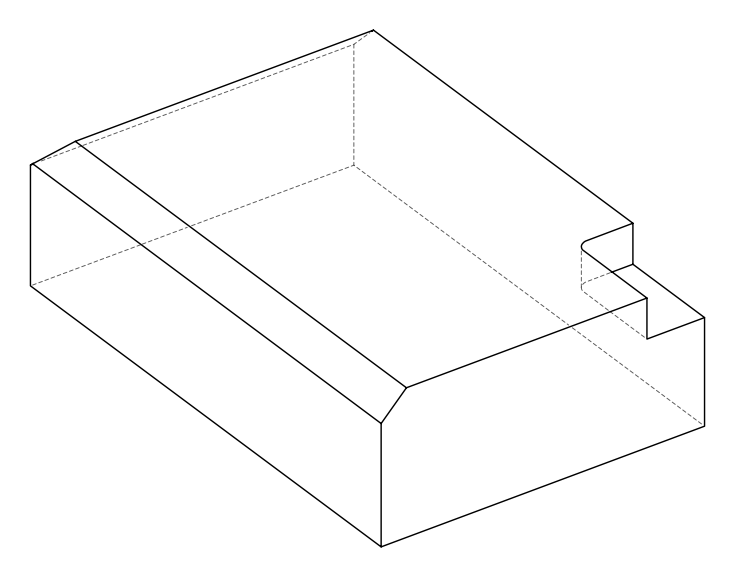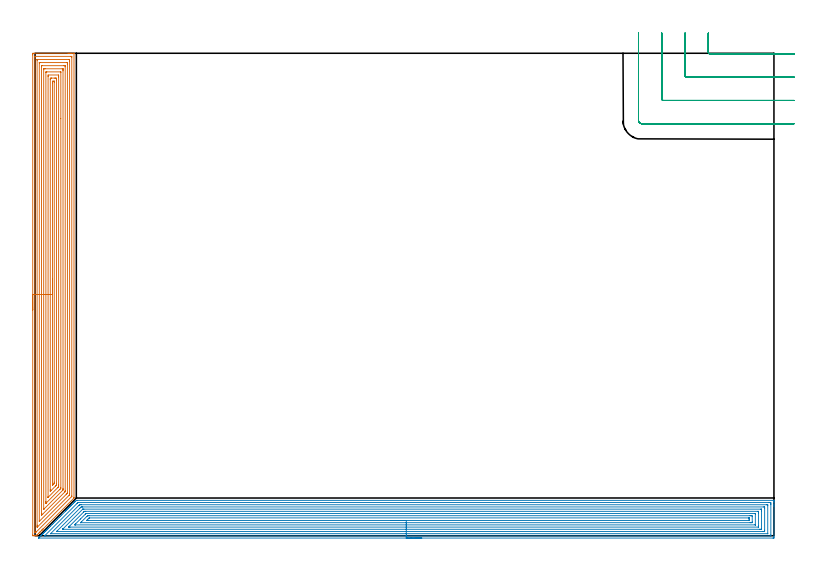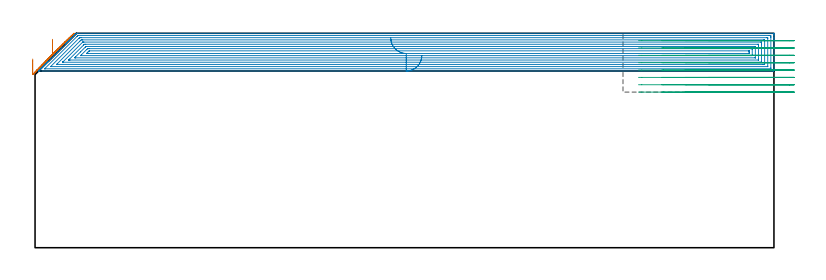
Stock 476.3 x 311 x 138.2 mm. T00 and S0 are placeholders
(PLAN: 3 operations, 1 tool changes, 66.1 min)
(1 AREA_MILL | FG_CHAMFER_SURFACE | UGT0205_001 | 24.33 min | 109738 mm3)
(2 AREA_MILL_1 | FG_CHAMFER_SURFACE_1 | UGT0205_001 | 33.63 min | 135437 mm3)
(3 MILL_CORNER_NOTCH_RECTANGULAR | CORNER_NOTCH_RECTANGULAR | UGT0201_094 | Follow Part, ap 5, ae 75% | 8.1 min | 203087 mm3)
(TOOL UGT0205_001 | Chamfer Mill 20 x 3 x 45 deg. | D20 FL50 Z2)
(TOOL UGT0201_094 | End mill 20 mm | D20 FL38 Z4)
(OP 1 AREA_MILL)
G17 G21 G94 G90
T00 M6
G54
G17 G0 G90 X-1.5 Y145.5 S1061 M3
G43 Z148.2 H0
Z121.6
G94 G1 Y145.538 Z120.728 F250.
Y145.652 Z119.864
Y145.841 Z119.012
Y146.103 Z118.18
Y146.437 Z117.374
Y146.84 Z116.6
Y147.308 Z115.864
Y147.84 Z115.172
Y148.429 Z114.529
Y149.072 Z113.94
Y149.764 Z113.409
Y150.5 Z112.94
Y151.274 Z112.537
Y152.08 Z112.203
Y152.912 Z111.941
Y153.764 Z111.752
Y154.628 Z111.638
Y155.5 Z111.6
Y309.987
X-1.499 Y310.39 Z111.601
X-1.494 Y310.874 Z111.604
X-1.492 Y310.991 Z111.606
X-1.015 Y310.995 Z112.082
X-0.412 Y311. Z112.685
X21.361 Z134.456
X21.964 Z135.058
X22.525 Z135.622
X22.848 Z135.944
X23.409 Z136.505
X23.732 Z136.827
X24.746 Z137.846
X25.085 Y310.992 Z138.176
X25.097 Y310.991 Z138.188
X25.1 Y310.837 Z138.2
Y24.707
X25.105 Y24.323 Z138.194
X25.065 Y24.271 Z138.163
X22.764 Y21.969 Z135.863
X5.171 Y4.371 Z118.267
X5.068 Y4.269 Z118.167
X4.98 Y4.18 Z118.079
X4.877 Y4.076 Z117.973
X4.776 Y3.977 Z117.876
X4.682 Y3.883 Z117.782
X4.582 Y3.781 Z117.678
X4.484 Y3.685 Z117.584
X4.385 Y3.585 Z117.484
X4.288 Y3.487 Z117.384
X3.846 Y3.046 Z116.945
X3.404 Y2.603 Z116.5
X3.195 Y2.395 Z116.294
X3.149 Y2.35 Z116.249
X2.52 Y1.719 Z115.616
X2.291 Y1.491 Z115.391
X1.636 Y0.835 Z114.732
X1.566 Y0.766 Z114.665
X1.41 Y0.609 Z114.509
X1.342 Y0.54 Z114.438
X1.275 Y0.474 Z114.374
X1.112 Y0.312 Z114.211
X1.047 Y0.245 Z114.143
X0.983 Y0.182 Z114.082
X0.812 Y0.014 Z113.911
X0.794 Y0.002 Z113.892
X0.752 Y0. Z113.851
X0.731 Z113.83
X0.582 Z113.682
X-0.37 Z112.73
X-1.015 Z112.08
X-1.338 Z111.759
X-1.491 Y0.002 Z111.605
X-1.496 Y0.163 Z111.604
X-1.5 Y0.408 Z111.6
Y155.5
X-0.086 Z113.014
Y308.605
X-0.085 Y308.817 Z113.015
X-0.082 Y308.922 Z113.018
X-0.079 Y308.973 Z113.021
X-0.077 Y308.99 Z113.023
X-0.03 Y308.992 Z113.07
X0.363 Y308.999 Z113.463
X22.848 Y309. Z135.948
X23.342 Y308.999 Z136.442
X23.57 Y308.993 Z136.67
X23.675 Y308.99 Z136.775
X23.684 Y308.653 Z136.784
X23.685 Y308.605 Z136.785
Y25.606
X23.68 Y25.395 Z136.78
X23.679 Y25.347 Z136.779
X23.644 Y25.308 Z136.744
X23.579 Y25.239 Z136.679
X23.396 Y25.053 Z136.496
X0.745 Y2.395 Z113.845
X0.41 Y2.072 Z113.51
X0.343 Y2.01 Z113.443
X0.255 Y2.004 Z113.355
X0.03 Y2.007 Z113.13
X-0.075 Y2.01 Z113.025
X-0.084 Y2.347 Z113.016
X-0.085 Y2.395 Z113.015
X-0.086 Y155.5 Z113.014
X1.329 Z114.429
Y306.237
X1.331 Y306.82 Z114.431
X1.334 Y306.974 Z114.434
X1.335 Y306.986 Z114.435
X1.351 Y306.99 Z114.451
X1.398 Y306.996 Z114.498
X1.458 Y306.999 Z114.558
X21.786 Y307. Z134.886
X21.964 Y306.998 Z135.064
X22.142 Y306.994 Z135.242
X22.256 Y306.99 Z135.356
X22.264 Y306.922 Z135.364
X22.267 Y306.82 Z135.367
X22.27 Y306.51 Z135.37
X22.271 Y305.927 Z135.371
Y305.616
Y27.081
X22.269 Y26.499 Z135.369
X22.267 Y26.422 Z135.367
X22.265 Y26.387 Z135.365
X22.245 Y26.362 Z135.345
X22.175 Y26.286 Z135.275
X21.964 Y26.07 Z135.064
X1.75 Y5.851 Z114.85
X1.636 Y5.74 Z114.736
X1.519 Y5.631 Z114.619
X1.335 Y5.466 Z114.435
X1.333 Y5.655 Z114.433
X1.33 Y5.966 Z114.43
X1.329 Y6.276 Z114.429
Y6.859
Y155.5
X2.743 Z115.843
Y304.809
X2.745 Y304.904 Z115.845
X2.747 Y304.962 Z115.847
X2.749 Y304.987 Z115.849
X2.767 Y304.99 Z115.867
X2.979 Y304.995 Z116.079
X3.404 Y305. Z116.504
X3.437 Z116.537
X20.23 Z133.33
X20.629 Y304.996 Z133.729
X20.828 Y304.992 Z133.928
X20.848 Y304.99 Z133.948
X20.851 Y304.977 Z133.951
X20.855 Y304.941 Z133.955
X20.856 Y304.888 Z133.956
X20.857 Y304.366 Z133.957
Y304.141
Y27.617
X20.855 Y27.504 Z133.955
X20.853 Y27.449 Z133.953
X20.851 Y27.424 Z133.951
X20.827 Y27.392 Z133.927
X20.514 Y27.071 Z133.614
X20.196 Y26.751 Z133.296
X20.071 Y26.625 Z133.171
X2.987 Y9.537 Z116.087
X2.762 Y9.314 Z115.862
X2.75 Y9.304 Z115.85
X2.748 Y9.306 Z115.848
X2.745 Y9.309 Z115.845
X2.744 Y9.537 Z115.844
X2.743 Y9.853 Z115.843
Y155.5
X4.157 Z117.257
Y302.62
X4.159 Y302.884 Z117.259
X4.162 Y302.959 Z117.262
X4.165 Y302.992 Z117.265
X4.169 Y302.994 Z117.269
X4.208 Y302.997 Z117.308
X4.288 Y302.999 Z117.388
X4.534 Y303. Z117.634
X18.675 Z131.775
X19.313 Y302.997 Z132.413
X19.403 Y302.994 Z132.503
X19.428 Y302.99 Z132.528
X19.436 Y302.985 Z132.536
X19.438 Y302.927 Z132.538
X19.441 Y302.751 Z132.541
X19.443 Y302.488 Z132.543
Y302.356
Y29.045
X19.436 Y28.477 Z132.536
X19.402 Y28.418 Z132.502
X19.313 Y28.318 Z132.413
X19.296 Y28.301 Z132.396
X5.001 Y14.001 Z118.101
X4.641 Y13.643 Z117.741
X4.288 Y13.295 Z117.388
X4.192 Y13.204 Z117.292
X4.163 Y13.224 Z117.263
X4.161 Y13.235 Z117.261
X4.157 Y14.001 Z117.257
Y14.132
Y155.5
X5.571 Z118.671
X5.572 Y300.57 Z118.672
X5.573 Y300.815 Z118.673
X5.576 Y300.937 Z118.676
X5.578 Y300.988 Z118.678
X5.636 Y300.994 Z118.736
X6.055 Y300.998 Z119.155
X6.514 Y301. Z119.614
X17.545 Y300.999 Z130.645
X18.007 Y300.996 Z131.107
X18.021 Y300.99 Z131.121
X18.024 Y300.98 Z131.124
X18.027 Y300.57 Z131.127
X18.029 Y300.082 Z131.129
Y299.678
Y30.474
X18.027 Y30.07 Z131.127
X18.023 Y29.587 Z131.123
X18.021 Y29.486 Z131.121
X17.957 Y29.419 Z131.057
X17.723 Y29.177 Z130.823
X6.055 Y17.505 Z119.155
X5.643 Y17.095 Z118.743
X5.607 Y17.062 Z118.707
X5.583 Y17.044 Z118.683
X5.578 Y17.042 Z118.678
X5.576 Y17.056 Z118.676
X5.573 Y17.093 Z118.673
X5.572 Y17.167 Z118.672
X5.571 Y155.5 Z118.671
X6.985 Z120.085
X6.986 Y298.737 Z120.086
X6.987 Y298.785 Z120.087
X6.992 Y298.986 Z120.092
X7.397 Y298.995 Z120.497
X7.611 Y298.999 Z120.711
X16.449 Z129.549
X16.545 Y298.993 Z129.645
X16.564 Y298.99 Z129.664
X16.608 Y298.968 Z129.708
X16.613 Y298.833 Z129.713
X16.614 Y298.785 Z129.714
X16.615 Y268.841 Z129.715
X16.614 Y30.963 Z129.714
X16.608 Y30.545 Z129.708
X16.409 Y30.324 Z129.509
X16.165 Y30.07 Z129.265
X15.971 Y29.874 Z129.071
X15.777 Y29.68 Z128.877
X7.158 Y21.059 Z120.258
X7.089 Y20.991 Z120.189
X7.021 Y20.928 Z120.121
X7.002 Y20.913 Z120.102
X6.989 Y21.092 Z120.089
X6.987 Y21.142 Z120.087
X6.986 Y21.799 Z120.086
X6.985 Y21.988 Z120.085
Y155.5
X8.4 Z121.5
Y296.107
X8.401 Y296.415 Z121.501
X8.407 Y296.999 Z121.507
X15.193 Z128.293
X15.197 Y296.693 Z128.297
X15.2 Y296.107 Z128.3
Y295.797
Y32.748
X15.199 Y32.439 Z128.299
X15.195 Y31.855 Z128.295
X15.191 Y31.555 Z128.291
X14.893 Y31.248 Z127.993
X14.752 Y31.105 Z127.852
X14.611 Y30.963 Z127.711
X8.477 Y24.828 Z121.577
X8.442 Y24.794 Z121.542
X8.416 Y24.773 Z121.516
X8.407 Y24.769 Z121.507
X8.405 Y24.779 Z121.505
X8.401 Y24.874 Z121.501
X8.4 Y24.929 Z121.5
Y25.024
Y155.5
X9.814 Z122.914
Y294.095
X9.816 Y294.321 Z122.916
X9.821 Y294.981 Z122.921
X10.474 Y294.995 Z123.574
X10.687 Y294.999 Z123.787
X12.454 Y295. Z125.554
X13.126 Y294.999 Z126.226
X13.34 Y294.997 Z126.44
X13.779 Y294.984 Z126.879
X13.784 Y294.549 Z126.884
X13.786 Y293.428 Z126.886
Y33.641
X13.783 Y32.977 Z126.883
X13.779 Y32.748 Z126.879
X13.774 Y32.588 Z126.874
X13.669 Y32.477 Z126.769
X13.533 Y32.337 Z126.633
X13.126 Y31.927 Z126.226
X10.263 Y29.064 Z123.363
X9.981 Y28.783 Z123.081
X9.928 Y28.732 Z123.028
X9.866 Y28.675 Z122.966
X9.821 Y28.637 Z122.921
X9.819 Y28.708 Z122.919
X9.815 Y28.95 Z122.915
X9.814 Y29.177 Z122.914
Y29.675
Y155.5
X11.228 Z124.328
Y291.774
X11.229 Y292.536 Z124.329
X11.231 Y292.665 Z124.331
X11.235 Y292.798 Z124.335
X11.25 Y292.99 Z124.35
X11.358 Y292.993 Z124.458
X11.784 Y292.999 Z124.884
X12.242 Z125.342
X12.308 Y292.997 Z125.408
X12.347 Y292.994 Z125.447
X12.364 Y292.991 Z125.464
X12.366 Y292.929 Z125.466
X12.37 Y292.667 Z125.47
X12.372 Y292.536 Z125.472
Y292.404
Y34.534
X12.371 Y34.403 Z125.471
X12.365 Y33.641 Z125.465
X12.31 Y33.572 Z125.41
X12.242 Y33.499 Z125.342
X11.871 Y33.123 Z124.971
X11.358 Y32.609 Z124.458
X11.288 Y32.542 Z124.388
X11.242 Y32.501 Z124.342
X11.233 Y32.496 Z124.333
X11.232 Y32.499 Z124.332
X11.23 Y32.529 Z124.33
X11.228 Y32.617 Z124.328
Y32.748
Y155.5
Y156.372 Z124.366
Y157.236 Z124.48
Y158.088 Z124.669
Y158.92 Z124.931
Y159.726 Z125.265
Y160.5 Z125.668
Y161.236 Z126.136
Y161.928 Z126.668
Y162.571 Z127.257
Y163.16 Z127.9
Y163.692 Z128.592
Y164.16 Z129.328
Y164.563 Z130.102
Y164.897 Z130.908
Y165.159 Z131.74
Y165.348 Z132.592
Y165.462 Z133.456
Y165.5 Z134.328
G0 Z148.2
M5
M2
(OP 2 AREA_MILL_1)
G17 G21 G94 G90
T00 M6
G54
G17 G0 G90 X249.3 Y-1.5 S1061 M3
G43 Z148.2 H0
Z123.9
G94 G1 X249.262 Z123.028 F250.
X249.148 Z122.163
X248.959 Z121.312
X248.697 Z120.48
X248.363 Z119.674
X247.96 Z118.9
X247.492 Z118.164
X246.96 Z117.472
X246.371 Z116.829
X245.728 Z116.24
X245.036 Z115.708
X244.3 Z115.24
X243.526 Z114.837
X242.72 Z114.503
X241.888 Z114.241
X241.036 Z114.052
X240.172 Z113.938
X239.3 Z113.9
X2.537
X2.327 Y-1.494 Z113.903
X2.319 Y-1.492 Z113.905
X2.327 Y-1.472 Z113.926
X2.737 Y-1.063 Z114.336
X2.874 Y-0.924 Z114.473
X2.923 Y-0.877 Z114.522
X3.124 Y-0.676 Z114.723
X3.171 Y-0.628 Z114.769
X3.221 Y-0.579 Z114.82
X3.419 Y-0.38 Z115.019
X3.468 Y-0.331 Z115.066
X3.518 Y-0.281 Z115.118
X3.715 Y-0.084 Z115.315
X3.765 Y-0.034 Z115.363
X3.816 Y0.017 Z115.416
X4.011 Y0.211 Z115.61
X4.061 Y0.263 Z115.66
X4.114 Y0.315 Z115.714
X4.306 Y0.507 Z115.906
X4.358 Y0.56 Z115.956
X4.412 Y0.613 Z116.012
X4.602 Y0.803 Z116.202
X4.655 Y0.856 Z116.253
X4.71 Y0.91 Z116.309
X4.898 Y1.098 Z116.497
X4.952 Y1.153 Z116.55
X5.008 Y1.208 Z116.607
X5.193 Y1.394 Z116.793
X5.248 Y1.45 Z116.847
X5.306 Y1.506 Z116.905
X5.489 Y1.69 Z117.089
X5.545 Y1.747 Z117.143
X5.604 Y1.804 Z117.203
X5.785 Y1.985 Z117.384
X5.842 Y2.043 Z117.44
X5.902 Y2.102 Z117.501
X6.08 Y2.281 Z117.68
X6.139 Y2.34 Z117.737
X6.199 Y2.4 Z117.799
X6.376 Y2.577 Z117.976
X6.435 Y2.637 Z118.034
X6.497 Y2.698 Z118.097
X6.672 Y2.872 Z118.271
X6.732 Y2.934 Z118.33
X6.795 Y2.996 Z118.395
X6.967 Y3.168 Z118.567
X7.029 Y3.231 Z118.627
X7.093 Y3.294 Z118.693
X7.263 Y3.464 Z118.863
X7.326 Y3.527 Z118.924
X7.391 Y3.592 Z118.991
X7.559 Y3.759 Z119.158
X7.622 Y3.824 Z119.221
X7.689 Y3.889 Z119.288
X7.855 Y4.055 Z119.454
X7.919 Y4.121 Z119.517
X7.987 Y4.187 Z119.586
X8.15 Y4.351 Z119.75
X8.216 Y4.418 Z119.814
X8.285 Y4.485 Z119.884
X9.178 Y5.379 Z120.778
X10.072 Y6.273 Z121.672
X10.966 Y7.166 Z122.565
X11.859 Y8.06 Z123.459
X12.753 Y8.953 Z124.353
X13.647 Y9.847 Z125.246
X14.54 Y10.741 Z126.14
X15.434 Y11.634 Z127.034
X16.328 Y12.528 Z127.928
X17.221 Y13.422 Z128.821
X19.791 Y15.992 Z131.39
X19.903 Y16.104 Z131.5
X20.24 Y16.44 Z131.84
X20.456 Y16.657 Z132.056
X20.681 Y16.882 Z132.28
X20.796 Y16.998 Z132.394
X21.144 Y17.344 Z132.744
X21.34 Y17.54 Z132.94
X21.572 Y17.773 Z133.171
X21.69 Y17.892 Z133.288
X22.047 Y18.248 Z133.647
X22.224 Y18.424 Z133.824
X22.462 Y18.663 Z134.061
X22.584 Y18.785 Z134.182
X22.951 Y19.151 Z134.551
X23.108 Y19.308 Z134.708
X23.352 Y19.553 Z134.951
X23.477 Y19.679 Z135.075
X23.855 Y20.055 Z135.455
X23.991 Y20.191 Z135.591
X24.538 Y20.74 Z136.135
X24.818 Y21.018 Z136.418
X24.875 Y21.075 Z136.475
X25.428 Y21.631 Z137.025
X25.711 Y21.912 Z137.311
X25.759 Y21.959 Z137.359
X26.491 Y22.691 Z138.089
X26.605 Y22.799 Z138.186
X27.052 Y22.8 Z138.2
X476.124
X476.29 Y22.797 Z138.188
X476.293 Y22.751 Z138.142
X476.3 Y22.347 Z137.747
Y22.034 Z137.434
Y21.334 Z136.729
Y20.093 Z135.49
Y19.553 Z134.948
Y18.933 Z134.328
Y-0.654 Z114.743
X476.298 Y-0.924 Z114.473
X476.292 Y-1.492 Z113.906
X476.249 Y-1.494 Z113.904
X475.677 Y-1.5 Z113.9
X239.3
Y-0.086 Z115.314
X6.497 Y-0.085 Z115.315
X6.445
X6.342 Y-0.081 Z115.319
X6.187 Y-0.074 Z115.326
X6.223 Y-0.034 Z115.366
X6.357 Y0.106 Z115.506
X6.497 Y0.248 Z115.648
X27.052 Y20.802 Z136.202
X27.319 Y21.067 Z136.467
X27.592 Y21.334 Z136.734
X27.629 Y21.367 Z136.767
X27.739 Y21.379 Z136.779
X27.842 Y21.384 Z136.784
X27.894 Y21.385 Z136.785
X472.996 Y21.386 Z136.786
X473.842 Y21.382 Z136.782
X473.89 Y21.379 Z136.779
X474.29 Y21.334 Z136.734
X474.297 Y20.928 Z136.328
X474.299 Y20.444 Z135.844
X474.3 Y20.035 Z135.435
X474.299 Y0.449 Z115.849
X474.292 Y-0.034 Z115.366
X474.29 Y-0.078 Z115.322
X473.942 Y-0.086 Z115.314
X239.3
Y1.328 Z116.728
X10.112 Y1.329 Z116.729
X10.072 Y1.33 Z116.73
X10.056 Y1.333 Z116.733
X10.047 Y1.336 Z116.736
X10.051 Y1.347 Z116.747
X10.058 Y1.357 Z116.757
X10.072 Y1.373 Z116.773
X28.253 Y19.553 Z134.953
X28.549 Y19.842 Z135.242
X28.651 Y19.939 Z135.339
X28.686 Y19.965 Z135.365
X28.735 Y19.967 Z135.367
X28.839 Y19.969 Z135.369
X29.314 Y19.971 Z135.371
X29.733
X471.683
X472.103 Y19.969 Z135.369
X472.242 Y19.967 Z135.367
X472.284 Y19.965 Z135.365
X472.29 Y19.88 Z135.28
X472.296 Y19.75 Z135.15
X472.299 Y19.553 Z134.953
X472.3 Y19.357 Z134.757
X472.299 Y1.551 Z116.951
X472.292 Y1.354 Z116.754
X472.29 Y1.334 Z116.734
X472.285 Y1.332 Z116.732
X472.26 Y1.33 Z116.73
X472.208 Y1.329 Z116.729
X472.103 Y1.328 Z116.728
X239.3
Y2.743 Z118.143
X14.54
X14.433 Y2.744 Z118.144
X13.95 Y2.75 Z118.15
X14.168 Y3.008 Z118.408
X14.33 Y3.176 Z118.576
X14.54 Y3.392 Z118.792
X28.922 Y17.773 Z133.173
X29.332 Y18.172 Z133.572
X29.733 Y18.55 Z133.95
X29.844 Y18.552 Z133.952
X30.627 Y18.557 Z133.957
X30.733
X469.528
X470.229 Y18.555 Z133.955
X470.268 Y18.553 Z133.953
X470.285 Y18.551 Z133.951
X470.29 Y18.536 Z133.936
X470.294 Y18.43 Z133.83
X470.298 Y18.216 Z133.616
X470.3 Y17.788 Z133.188
Y3.543 Z118.943
X470.298 Y3.09 Z118.49
X470.294 Y2.871 Z118.271
X470.29 Y2.763 Z118.163
X470.283 Y2.749 Z118.149
X470.261 Y2.747 Z118.147
X470.207 Y2.745 Z118.145
X469.422 Y2.743 Z118.143
X469.316
X239.3
Y4.157 Z119.557
X18.115
X17.854 Y4.159 Z119.559
X17.78 Y4.161 Z119.561
X17.773 Y4.162 Z119.562
X17.808 Y4.202 Z119.602
X17.87 Y4.269 Z119.669
X17.966 Y4.368 Z119.768
X18.016 Y4.418 Z119.818
X30.553 Y16.955 Z132.355
X30.627 Y17.027 Z132.427
X30.716 Y17.108 Z132.508
X30.75 Y17.136 Z132.536
X30.785 Y17.138 Z132.538
X30.943 Y17.141 Z132.541
X31.259 Y17.143 Z132.543
X31.52
X467.634 Y17.142 Z132.542
X468.271 Y17.139 Z132.539
X468.281 Y17.137 Z132.537
X468.293 Y17.116 Z132.516
X468.297 Y16.882 Z132.282
X468.3 Y16.219 Z131.619
Y15.992 Z131.392
Y4.645 Z120.045
X468.297 Y4.418 Z119.818
X468.294 Y4.252 Z119.652
X468.29 Y4.175 Z119.575
X468.157 Y4.164 Z119.564
X467.893 Y4.16 Z119.56
X467.634 Y4.158 Z119.558
X467.002 Y4.157 Z119.557
X239.3
Y5.571 Z120.971
X22.584
X22.318 Y5.572 Z120.972
X21.797 Y5.577 Z120.977
X21.69 Y5.578 Z120.978
X21.679 Y5.62 Z121.02
X21.69 Y5.638 Z121.038
X21.969 Y5.92 Z121.32
X22.246 Y6.198 Z121.598
X31.335 Y15.286 Z130.686
X31.52 Y15.468 Z130.868
X31.791 Y15.723 Z131.123
X32.414 Y15.727 Z131.127
X32.679 Y15.728 Z131.128
X465.847
X466.113 Y15.727 Z131.127
X466.228 Y15.724 Z131.124
X466.28 Y15.722 Z131.122
X466.29 Y15.697 Z131.097
X466.297 Y15.544 Z130.944
X466.299 Y15.102 Z130.502
X466.3 Y14.65 Z130.05
Y6.198 Z121.598
X466.298 Y5.749 Z121.149
X466.292 Y5.597 Z120.997
X466.29 Y5.577 Z120.977
X466.278 Y5.575 Z120.975
X466.24 Y5.573 Z120.973
X466.162 Y5.572 Z120.972
X239.3 Y5.571 Z120.971
Y6.985 Z122.385
X26.158 Y6.986 Z122.386
X26.055 Y6.987 Z122.387
X25.847 Y6.991 Z122.391
X25.509 Y7. Z122.4
X25.592 Y7.089 Z122.489
X25.872 Y7.374 Z122.774
X26.158 Y7.661 Z123.061
X29.286 Y10.789 Z126.189
X32.414 Y13.917 Z129.317
X32.562 Y14.064 Z129.464
X32.71 Y14.211 Z129.611
X32.779 Y14.275 Z129.675
X32.808 Y14.299 Z129.699
X32.894 Y14.308 Z129.708
X33.1 Y14.313 Z129.713
X33.204 Y14.314 Z129.714
X464.06
X464.163 Y14.313 Z129.713
X464.232 Y14.311 Z129.711
X464.281 Y14.308 Z129.708
X464.29 Y14.29 Z129.69
X464.294 Y14.211 Z129.611
X464.299 Y13.973 Z129.373
Y7.089 Z122.489
X464.297 Y7.029 Z122.429
X464.293 Y7. Z122.4
X464.289 Y6.992 Z122.392
X464.266 Y6.99 Z122.39
X464.163 Y6.986 Z122.386
X239.3 Y6.985 Z122.385
Y8.399 Z123.799
X29.502 Y8.4 Z123.8
X29.396 Y8.402 Z123.802
X29.364 Y8.405 Z123.805
X29.363
X29.373 Y8.42 Z123.82
X29.424 Y8.474 Z123.874
X29.774 Y8.828 Z124.228
X33.377 Y12.431 Z127.831
X33.794 Y12.837 Z128.237
X33.853 Y12.893 Z128.293
X33.966 Y12.896 Z128.296
X34.201 Y12.898 Z128.298
X34.624 Y12.9 Z128.3
X35.095
X460.907
X461.379 Y12.899 Z128.299
X461.804 Y12.898 Z128.298
X462.272 Y12.893 Z128.293
X462.298 Y12.431 Z127.831
X462.299 Y12.404 Z127.804
Y8.843 Z124.243
X462.272 Y8.406 Z123.806
X461.847 Y8.402 Z123.802
X461.379 Y8.4 Z123.8
X460.956
X239.3 Y8.399 Z123.799
Y9.814 Z125.214
X34.147
X33.732 Y9.815 Z125.215
X33.308 Y9.818 Z125.218
X33.246 Y9.821 Z125.221
X33.232 Y9.827 Z125.227
X33.235 Y9.832 Z125.232
X33.246 Y9.847 Z125.247
X33.308 Y9.911 Z125.311
X33.677 Y10.282 Z125.682
X34.201 Y10.805 Z126.205
X34.571 Y11.172 Z126.572
X34.75 Y11.345 Z126.745
X34.89 Y11.479 Z126.879
X35.095 Y11.485 Z126.885
X35.15
X460.029 Y11.486 Z126.886
X460.22 Y11.484 Z126.884
X460.267 Y11.482 Z126.882
X460.285 Y11.48 Z126.88
X460.29 Y11.469 Z126.869
X460.293 Y11.403 Z126.803
X460.3 Y10.835 Z126.235
Y10.65 Z126.05
X460.298 Y9.946 Z125.346
X460.292 Y9.844 Z125.244
X460.29 Y9.82 Z125.22
X460.272 Y9.818 Z125.218
X460.221 Y9.816 Z125.216
X460.011 Y9.814 Z125.214
X239.3
X238.428 Z125.252
X237.564 Z125.366
X236.712 Z125.554
X235.88 Z125.817
X235.074 Z126.151
X234.3 Z126.553
X233.564 Z127.022
X232.872 Z127.553
X232.229 Z128.143
X231.64 Z128.786
X231.109 Z129.478
X230.64 Z130.214
X230.237 Z130.988
X229.903 Z131.794
X229.641 Z132.626
X229.452 Z133.477
X229.338 Z134.342
X229.3 Z135.214
G0 Z148.2
M5
M2
(OP 3 MILL_CORNER_NOTCH_RECTANGULAR)
G17 G21 G94 G90
T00 M6
G54
G17 G0 G90 X434. Y324. S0 M3
G43 Z148.2 H0
Z133.462
G94 G1 Y321. F250.
Y311.594 F500.
G3 X434.994 Y310.6 R1.
G1 X486.3
X489.3 F250.
G0 Z148.2
X419. Y324.
Z133.462
G1 Y321.
Y296.595 F500.
G3 X419.995 Y295.6 R1.
G1 X486.3
X489.3 F250.
G0 Z148.2
X404. Y324.
Z133.462
G1 Y321.
Y281.595 F500.
G3 X404.995 Y280.6 R1.
G1 X486.3
X489.3 F250.
G0 Z148.2
X389. Y324.
Z133.462
G1 Y321.
Y267.7 F500.
G3 X391.1 Y265.6 R2.1
G1 X486.3
X489.3 F250.
G0 Z148.2
X434. Y324.
Z128.725
G1 Y321.
Y311.594 F500.
G3 X434.994 Y310.6 R1.
G1 X486.3
X489.3 F250.
G0 Z148.2
X419. Y324.
Z128.725
G1 Y321.
Y296.595 F500.
G3 X419.995 Y295.6 R1.
G1 X486.3
X489.3 F250.
G0 Z148.2
X404. Y324.
Z128.725
G1 Y321.
Y281.595 F500.
G3 X404.995 Y280.6 R1.
G1 X486.3
X489.3 F250.
G0 Z148.2
X389. Y324.
Z128.725
G1 Y321.
Y267.7 F500.
G3 X391.1 Y265.6 R2.1
G1 X486.3
X489.3 F250.
G0 Z148.2
X434. Y324.
Z123.987
G1 Y321.
Y311.594 F500.
G3 X434.994 Y310.6 R1.
G1 X486.3
X489.3 F250.
G0 Z148.2
X419. Y324.
Z123.987
G1 Y321.
Y296.595 F500.
G3 X419.995 Y295.6 R1.
G1 X486.3
X489.3 F250.
G0 Z148.2
X404. Y324.
Z123.987
G1 Y321.
Y281.595 F500.
G3 X404.995 Y280.6 R1.
G1 X486.3
X489.3 F250.
G0 Z148.2
X389. Y324.
Z123.987
G1 Y321.
Y267.7 F500.
G3 X391.1 Y265.6 R2.1
G1 X486.3
X489.3 F250.
G0 Z148.2
X434. Y324.
Z119.25
G1 Y321.
Y311.594 F500.
G3 X434.994 Y310.6 R1.
G1 X486.3
X489.3 F250.
G0 Z148.2
X419. Y324.
Z119.25
G1 Y321.
Y296.595 F500.
G3 X419.995 Y295.6 R1.
G1 X486.3
X489.3 F250.
G0 Z148.2
X404. Y324.
Z119.25
G1 Y321.
Y281.595 F500.
G3 X404.995 Y280.6 R1.
G1 X486.3
X489.3 F250.
G0 Z148.2
X389. Y324.
Z119.25
G1 Y321.
Y267.7 F500.
G3 X391.1 Y265.6 R2.1
G1 X486.3
X489.3 F250.
G0 Z148.2
X434. Y324.
Z114.512
G1 Y321.
Y311.594 F500.
G3 X434.994 Y310.6 R1.
G1 X486.3
X489.3 F250.
G0 Z148.2
X419. Y324.
Z114.512
G1 Y321.
Y296.595 F500.
G3 X419.995 Y295.6 R1.
G1 X486.3
X489.3 F250.
G0 Z148.2
X404. Y324.
Z114.512
G1 Y321.
Y281.595 F500.
G3 X404.995 Y280.6 R1.
G1 X486.3
X489.3 F250.
G0 Z148.2
X389. Y324.
Z114.512
G1 Y321.
Y267.7 F500.
G3 X391.1 Y265.6 R2.1
G1 X486.3
X489.3 F250.
G0 Z148.2
X434. Y324.
Z109.775
G1 Y321.
Y311.594 F500.
G3 X434.994 Y310.6 R1.
G1 X486.3
X489.3 F250.
G0 Z148.2
X419. Y324.
Z109.775
G1 Y321.
Y296.595 F500.
G3 X419.995 Y295.6 R1.
G1 X486.3
X489.3 F250.
G0 Z148.2
X404. Y324.
Z109.775
G1 Y321.
Y281.595 F500.
G3 X404.995 Y280.6 R1.
G1 X486.3
X489.3 F250.
G0 Z148.2
X389. Y324.
Z109.775
G1 Y321.
Y267.7 F500.
G3 X391.1 Y265.6 R2.1
G1 X486.3
X489.3 F250.
G0 Z148.2
X434. Y324.
Z105.037
G1 Y321.
Y311.594 F500.
G3 X434.994 Y310.6 R1.
G1 X486.3
X489.3 F250.
G0 Z148.2
X419. Y324.
Z105.037
G1 Y321.
Y296.595 F500.
G3 X419.995 Y295.6 R1.
G1 X486.3
X489.3 F250.
G0 Z148.2
X404. Y324.
Z105.037
G1 Y321.
Y281.595 F500.
G3 X404.995 Y280.6 R1.
G1 X486.3
X489.3 F250.
G0 Z148.2
X389. Y324.
Z105.037
G1 Y321.
Y267.7 F500.
G3 X391.1 Y265.6 R2.1
G1 X486.3
X489.3 F250.
G0 Z148.2
X434. Y324.
Z100.3
G1 Y321.
Y311.594 F500.
G3 X434.994 Y310.6 R1.
G1 X486.3
X489.3 F250.
G0 Z148.2
X419. Y324.
Z100.3
G1 Y321.
Y296.595 F500.
G3 X419.995 Y295.6 R1.
G1 X486.3
X489.3 F250.
G0 Z148.2
X404. Y324.
Z100.3
G1 Y321.
Y281.595 F500.
G3 X404.995 Y280.6 R1.
G1 X486.3
X489.3 F250.
G0 Z148.2
X389. Y324.
Z100.3
G1 Y321.
Y267.7 F500.
G3 X391.1 Y265.6 R2.1
G1 X486.3
X489.3 F250.
G0 Z148.2
M5
M2
